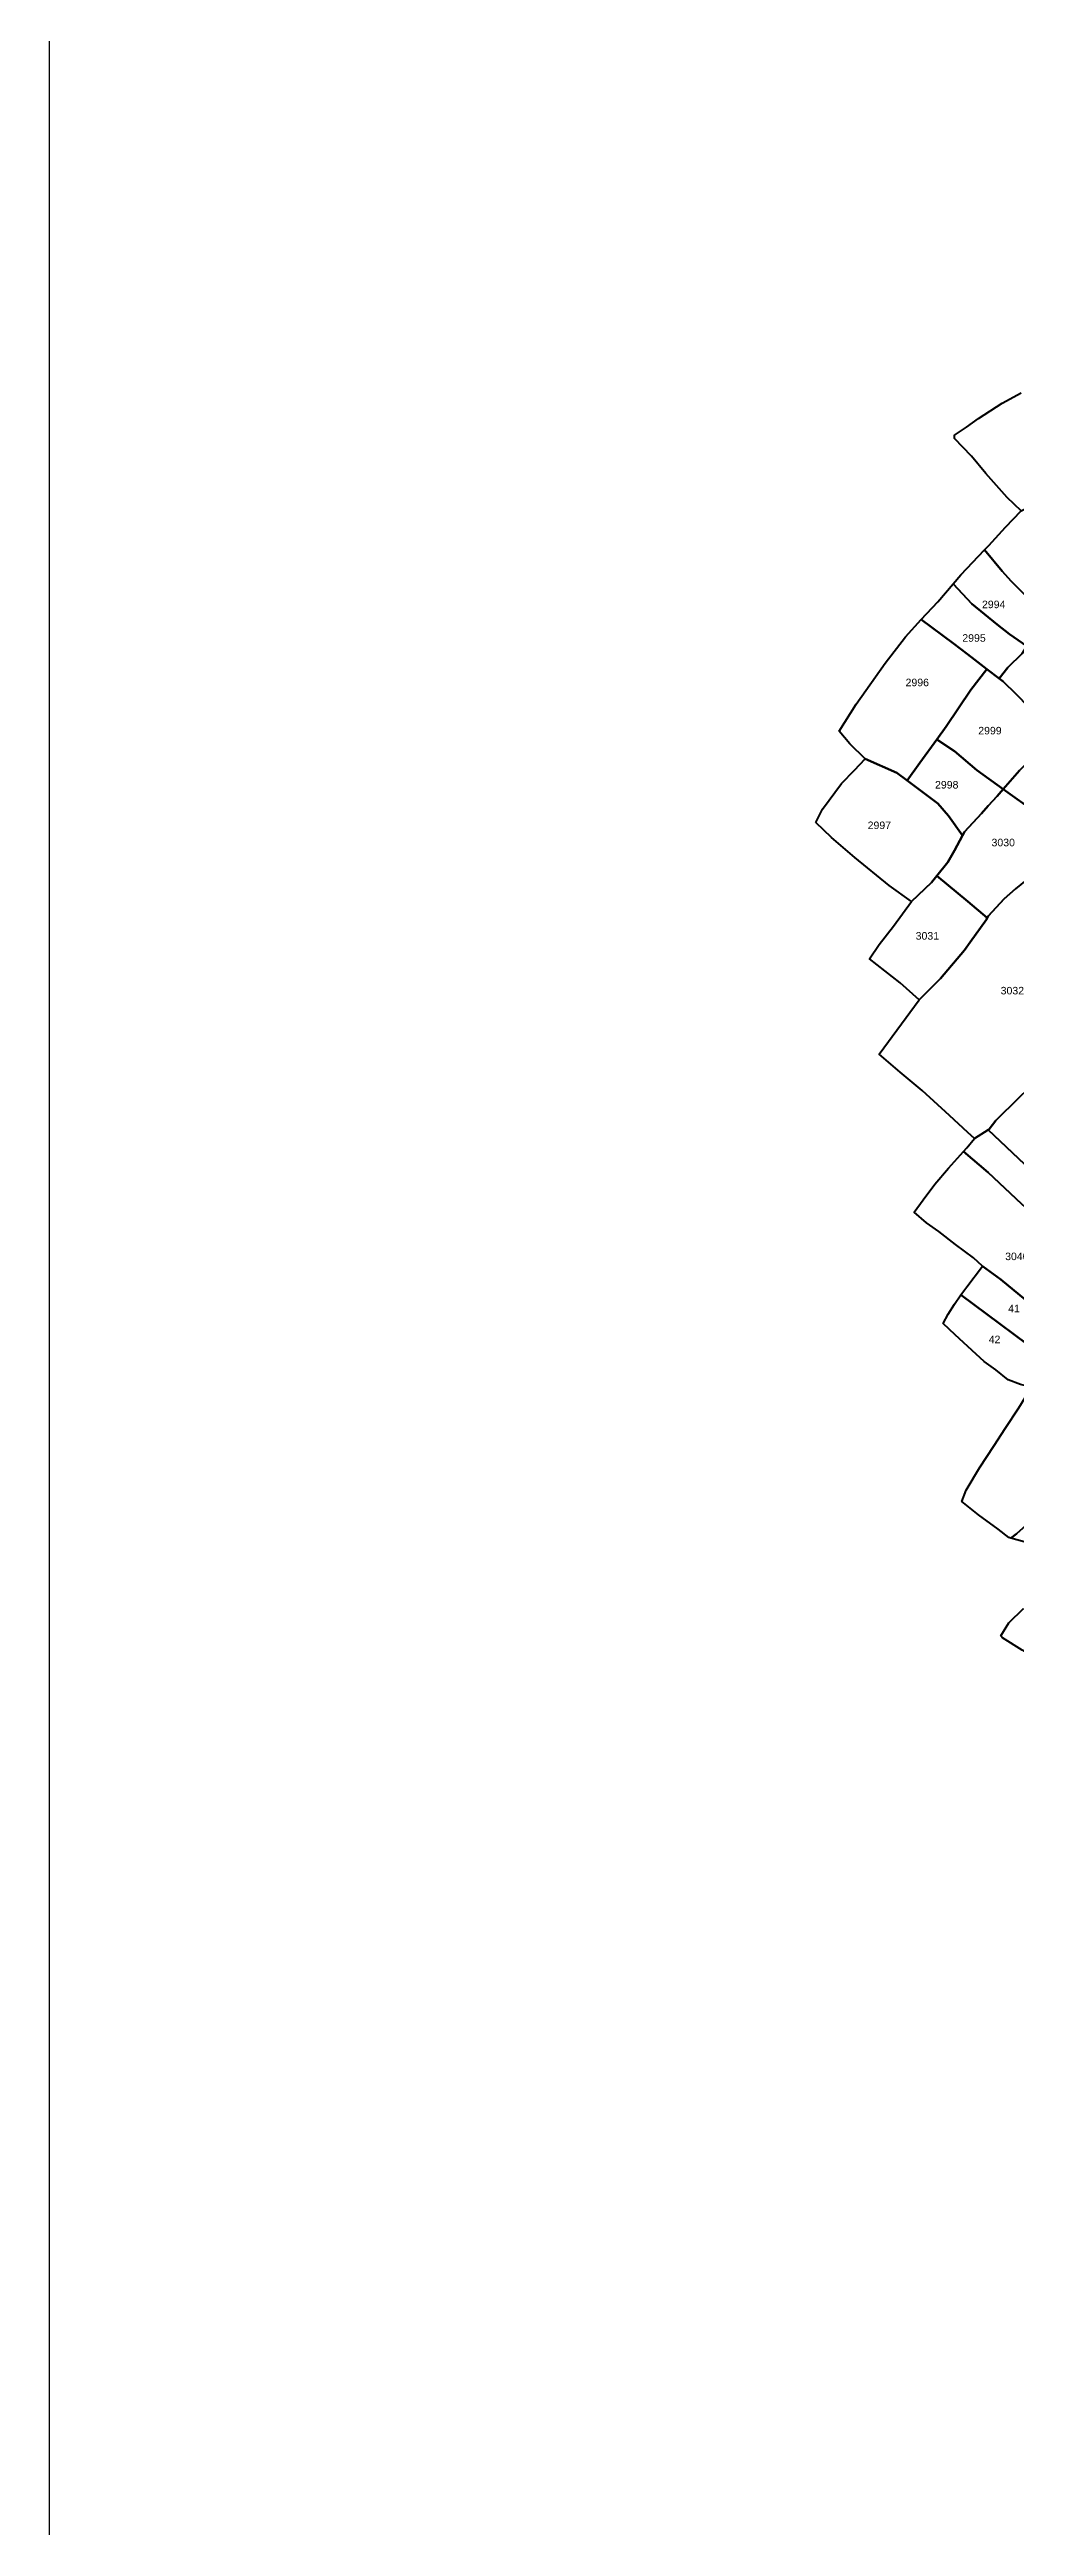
# Model space of a CAD drawing. Header units: inches. Extents: x -210528 to -96779, y -167010 to -59860.
# Drawn here: x -210528 to -193927, y -139259 to -96670 of the extents above; entities that cross this region are included whole.
import ezdxf

# ---------------------------------------------------------------- set-up
doc = ezdxf.new("R2010")
doc.units = ezdxf.units.IN
doc.header["$MEASUREMENT"] = 0
doc.layers.add('PDF7_Geometry', color=9, linetype='Continuous', true_color=0x808080)
doc.layers.add('PDF7_Text', color=7, linetype='Continuous', true_color=0xffffff)
doc.styles.add('PDF Arial', font='arial.ttf')

msp = doc.modelspace()

# ---------------------------------------------------------------- linework, layer by layer
at = {"color": 4}
msp.add_lwpolyline([(-210528, -59860), (-96779, -59860), (-96779, -167010), (-210528, -167010)], close=True, dxfattribs=at)
at = {"layer": 'PDF7_Geometry', "color": 1, "lineweight": 40}
for points in [[(-193829, -104602), (-194070, -104372), (-194435, -103960), (-194685, -103662), (-194973, -103356), (-194973, -103298), (-194771, -103164), (-194560, -103011), (-194156, -102752), (-193829, -102570)], [(-197358, -109959), (-197242, -109729), (-196915, -109288), (-196694, -109058), (-196512, -108866), (-195964, -109106), (-195789, -109238), (-195262, -109633), (-195080, -109844), (-194836, -110186), (-194974, -110439), (-195089, -110640), (-195276, -110878), (-195368, -110994), (-195714, -111320), (-196099, -111042), (-196685, -110563), (-197089, -110218), (-197358, -109959)], [(-193869, -114694), (-194263, -115087), (-194379, -115231), (-194396, -115242), (-194629, -115394), (-194744, -115288), (-195061, -115001), (-195532, -114569), (-195907, -114253), (-196272, -113946), (-195580, -113007), (-195215, -112643), (-194801, -112154), (-194705, -112020), (-194426, -111627), (-194413, -111602), (-194397, -111570), (-194119, -111272), (-193926, -111100)], [(-193736, -122343), (-194007, -122266), (-193909, -122189)]]:
    msp.add_lwpolyline(points, dxfattribs=at)
for points in [[(-193829, -104602), (-193685, -104535), (-193416, -104324), (-193339, -104276), (-193243, -104276), (-193147, -104362), (-192810, -104698), (-192561, -104966), (-192397, -105119), (-192618, -105349), (-192878, -105579), (-193205, -105963), (-193487, -106318), (-193618, -106193), (-194003, -105809), (-194156, -105637), (-194458, -105271), (-194387, -105196), (-194099, -104880)], [(-194458, -105271), (-194156, -105637), (-194003, -105809), (-193618, -106193), (-193487, -106318), (-193424, -106378), (-193512, -106624), (-193637, -106845), (-193734, -106931), (-194031, -106720), (-194243, -106557), (-194675, -106202), (-195000, -105858), (-194868, -105704)], [(-195000, -105858), (-194675, -106202), (-194243, -106557), (-194031, -106720), (-193734, -106931), (-193810, -107055), (-194060, -107295), (-194207, -107482), (-194417, -107321), (-194627, -107161), (-194752, -107065), (-194993, -106883), (-195546, -106471), (-195262, -106164)], [(-195546, -106471), (-194993, -106883), (-194752, -107065), (-194627, -107161), (-194417, -107321), (-194695, -107678), (-195118, -108311), (-195278, -108531), (-195570, -108934), (-195789, -109238), (-195964, -109106), (-196512, -108866), (-196771, -108608), (-196954, -108387), (-196665, -107927), (-196165, -107218), (-195819, -106768)], [(-193424, -106378), (-193195, -106595), (-192888, -106902), (-192744, -107055), (-192342, -107444), (-192571, -107688), (-192598, -107716), (-192914, -108038), (-193003, -108129), (-193119, -108273), (-193260, -108426), (-193916, -107755), (-194137, -107535), (-194207, -107482), (-194060, -107295), (-193810, -107055), (-193734, -106931), (-193637, -106845), (-193512, -106624)], [(-194417, -107321), (-194207, -107482), (-194137, -107535), (-193916, -107755), (-193260, -108426), (-193340, -108512), (-193484, -108685), (-193695, -108905), (-193859, -109068), (-194138, -109388), (-194589, -109058), (-194974, -108732), (-195278, -108531), (-195118, -108311), (-194695, -107678)], [(-192914, -108038), (-192446, -108417), (-191872, -108880), (-191961, -108979), (-192023, -109049), (-192468, -109503), (-192484, -109519), (-192802, -109835), (-193080, -110190), (-193148, -110151), (-193561, -109797), (-194138, -109388), (-193859, -109068), (-193695, -108905), (-193484, -108685), (-193340, -108512), (-193260, -108426), (-193119, -108273), (-193003, -108129)], [(-195278, -108531), (-194974, -108732), (-194589, -109058), (-194138, -109388), (-194243, -109509), (-194397, -109672), (-194512, -109806), (-194801, -110122), (-194836, -110186), (-195080, -109844), (-195262, -109633), (-195789, -109238), (-195570, -108934)], [(-194138, -109388), (-193561, -109797), (-193148, -110151), (-193244, -110295), (-193378, -110515), (-193619, -110851), (-193649, -110875), (-193926, -111100), (-194119, -111272), (-194397, -111570), (-194413, -111602), (-194743, -111320), (-195276, -110878), (-195089, -110640), (-194974, -110439), (-194836, -110186), (-194801, -110122), (-194512, -109806), (-194397, -109672), (-194243, -109509)], [(-195276, -110878), (-194743, -111320), (-194413, -111602), (-194426, -111627), (-194705, -112020), (-194801, -112154), (-195215, -112643), (-195580, -113007), (-195907, -112719), (-196435, -112307), (-196272, -112058), (-196022, -111742), (-195714, -111320), (-195368, -110994)], [(-193460, -114332), (-192869, -114934), (-191543, -116036), (-191050, -116422), (-191120, -116496), (-191236, -116650), (-191418, -116861), (-191697, -117215), (-191755, -117301), (-191784, -117340), (-191858, -117451), (-192245, -117167), (-192687, -116793), (-193773, -115835), (-194396, -115242), (-194379, -115231), (-194263, -115087), (-193869, -114694), (-193706, -114541), (-193667, -114512)], [(-194396, -115242), (-193773, -115835), (-192687, -116793), (-192245, -117167), (-191858, -117451), (-191899, -117512), (-192062, -117819), (-192130, -117876), (-192226, -117953), (-192466, -117733), (-192976, -117272), (-193821, -116515), (-194398, -115978), (-194820, -115618), (-194763, -115557), (-194629, -115394)], [(-194820, -115618), (-194398, -115978), (-193821, -116515), (-192976, -117272), (-192466, -117733), (-192226, -117953), (-192245, -118068), (-192341, -118317), (-192534, -118586), (-192832, -118854), (-192867, -118937), (-193562, -118327), (-194177, -117819), (-194494, -117589), (-194648, -117445), (-194956, -117215), (-195244, -116994), (-195455, -116841), (-195667, -116659), (-195513, -116448), (-195311, -116180), (-195080, -115902)], [(-194494, -117589), (-194177, -117819), (-193562, -118327), (-192867, -118937), (-192889, -118988), (-192901, -119010), (-192947, -119093), (-193186, -119314), (-193725, -118930), (-194417, -118413), (-194864, -118084), (-194763, -117943)], [(-193186, -119314), (-193206, -119333), (-193399, -119630), (-193649, -119668), (-193841, -119621), (-194052, -119544), (-194264, -119371), (-194466, -119227), (-194600, -119103), (-194965, -118767), (-195167, -118576), (-195081, -118413), (-194975, -118240), (-194864, -118084), (-194417, -118413), (-193725, -118930)], [(-193399, -119630), (-193264, -119784), (-193024, -119985), (-192899, -120090), (-192313, -120618), (-192390, -120733), (-192697, -121030), (-192918, -121240), (-193255, -121576), (-193380, -121691), (-193591, -121911), (-193909, -122189), (-194007, -122266), (-194043, -122256), (-194226, -122112), (-194562, -121863), (-194850, -121633), (-194774, -121441), (-194543, -121058), (-194293, -120675), (-194101, -120378), (-193870, -120023), (-193649, -119668)], [(-193788, -123474), (-192919, -124125), (-192592, -124355), (-192314, -124538), (-192227, -124595), (-191833, -124892), (-191804, -124998), (-191994, -125275), (-192227, -125161), (-192775, -124873), (-192967, -124720), (-193284, -124509), (-193553, -124336), (-193813, -124192), (-194149, -123981), (-194178, -123943), (-194043, -123723)]]:
    msp.add_lwpolyline(points, close=True, dxfattribs=at)

# ---------------------------------------------------------------- texts
at = {"layer": 'PDF7_Text', "color": 4, "char_height": 129.4, "attachment_point": 7, "rotation": 359.9925, "style": 'PDF Arial'}
for s, insert in [('2994', (-194502, -106277)), ('2995', (-194840, -106854)), ('2996', (-195815, -107619)), ('2999', (-194566, -108447)), ('2998', (-195309, -109378)), ('2997', (-196467, -110075)), ('3030', (-194338, -110371)), ('3031', (-195642, -111976)), ('3032', (-194181, -112918)), ('3040', (-194104, -117487)), ('41', (-194052, -118382)), ('42', (-194386, -118913))]:
    msp.add_mtext(s, dxfattribs=dict(at, insert=insert))

doc.saveas('drawing.dxf')
